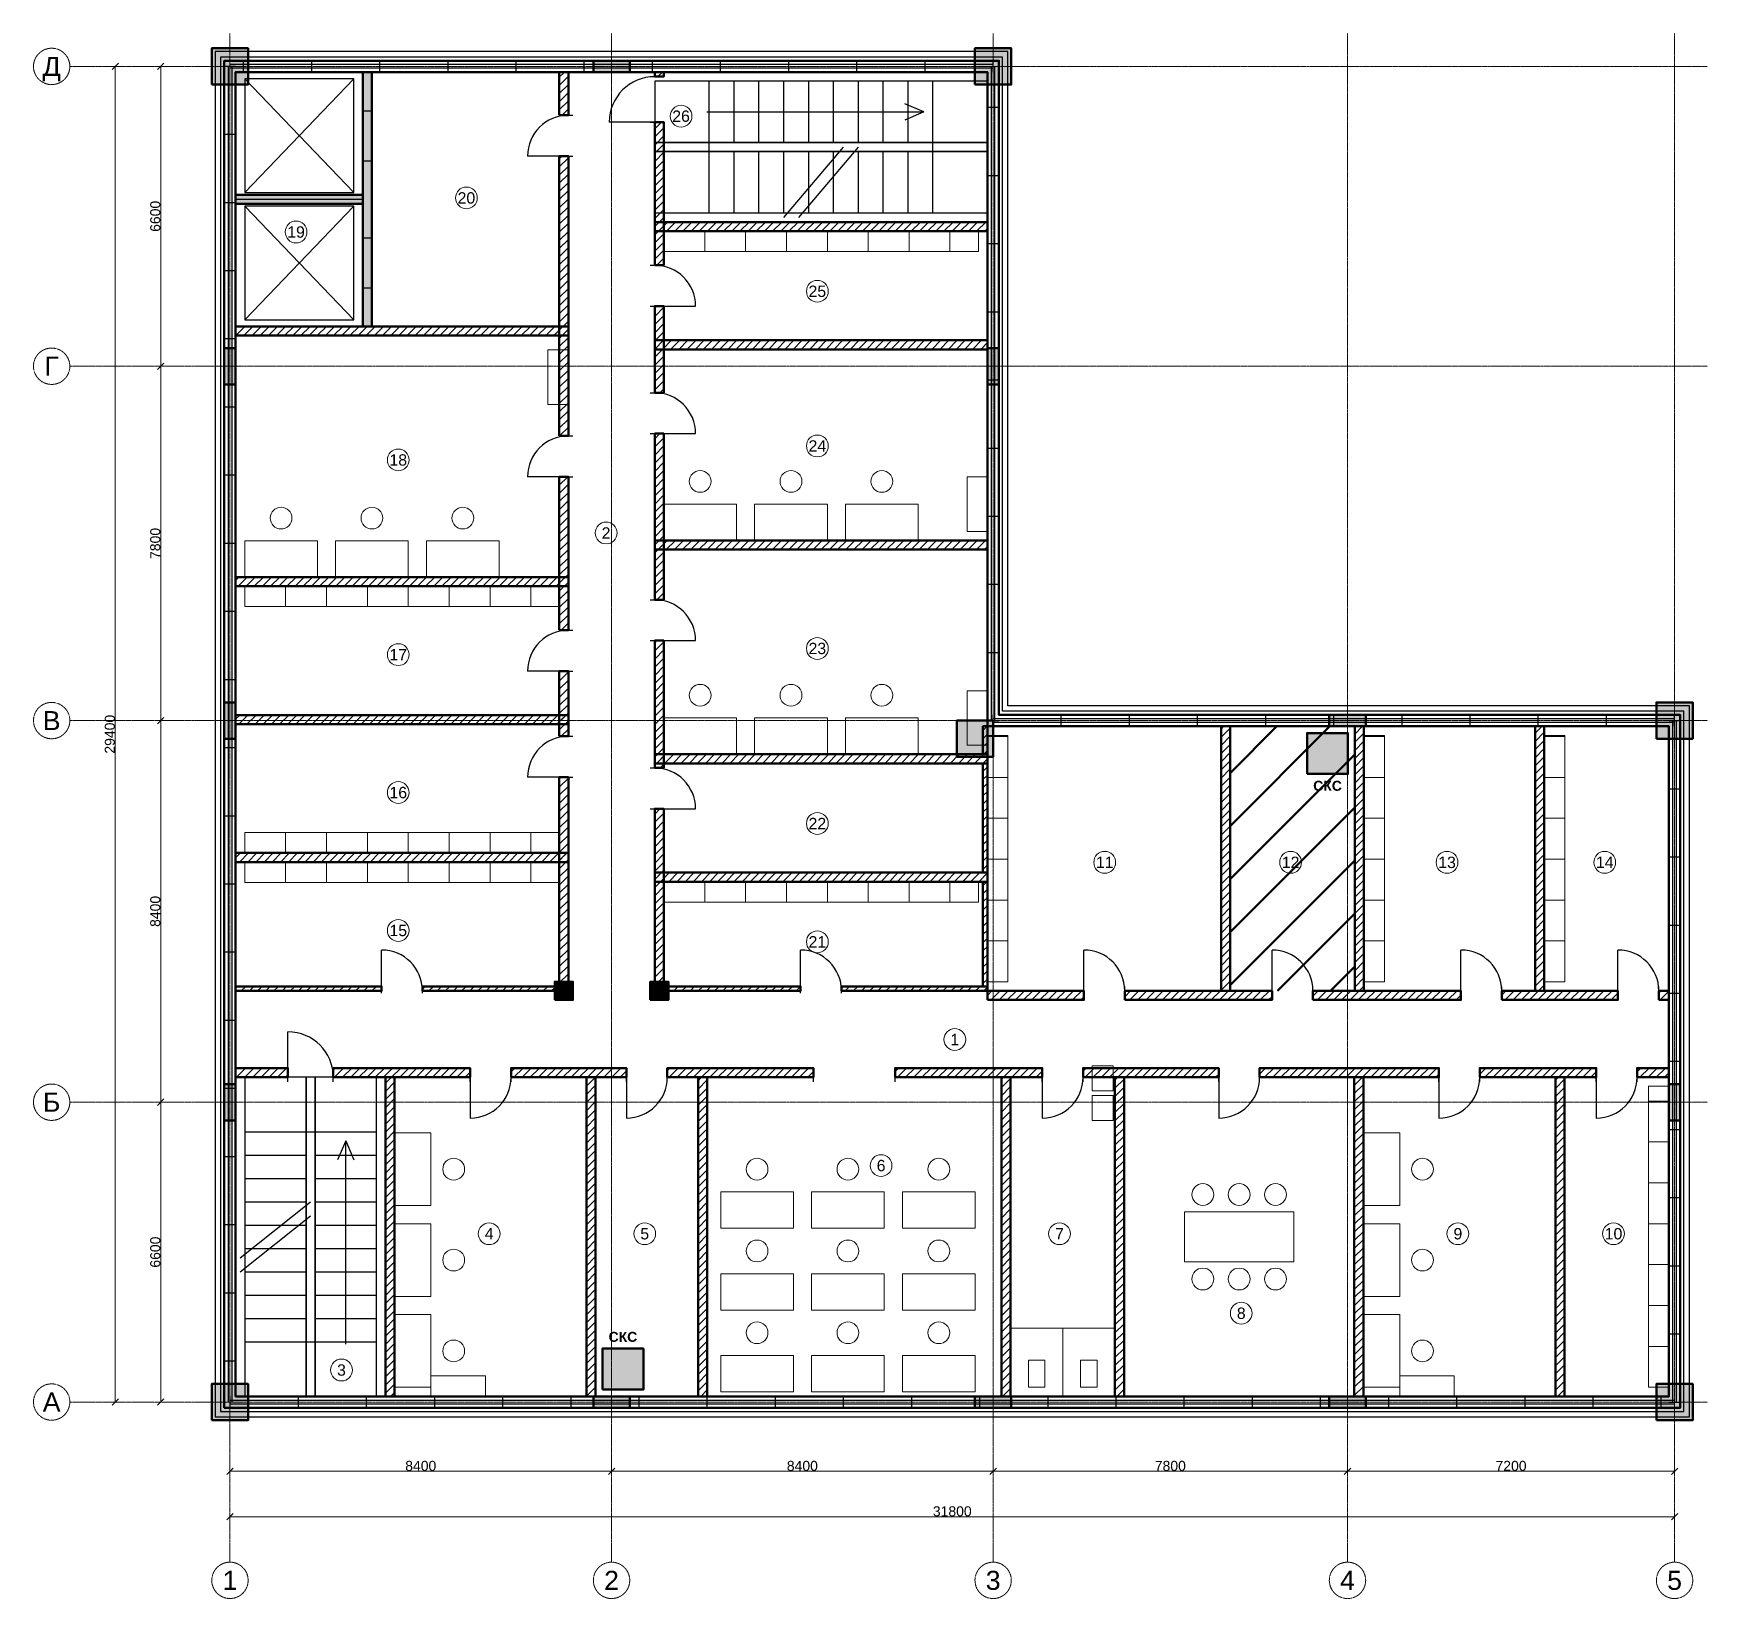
# Model space of a CAD drawing. Header units: millimetres. Extents: x -4325 to 32525, y -4325 to 30125.
import ezdxf
from ezdxf.enums import TextEntityAlignment as Align

# ---------------------------------------------------------------- set-up
doc = ezdxf.new("R2010")
doc.units = ezdxf.units.MM
doc.linetypes.add('CENTER2', pattern=[2.541, 1.587, -0.318, 0.318, -0.318])
for name, color, linetype, lineweight in [('A-ANNO-ROOM', 7, 'CONTINUOUS', 18), ('A-DIMS', 8, 'CONTINUOUS', 13), ('A-DOOR', 3, 'CONTINUOUS', 25), ('A-ELEV', 7, 'CONTINUOUS', 25), ('A-FACADE-PANEL', 8, 'CONTINUOUS', 25), ('A-FURN', 8, 'CONTINUOUS', 18), ('A-GLAZ-RIBBON', 5, 'CONTINUOUS', 25), ('A-GRID', 8, 'CENTER2', 13), ('A-HATCH', 9, 'CONTINUOUS', 9), ('A-OUTLINE', 7, 'CONTINUOUS', 50), ('A-SANI', 8, 'CONTINUOUS', 18), ('A-STAIR', 7, 'CONTINUOUS', 25), ('A-WALL-BLOCK', 9, 'CONTINUOUS', 50), ('A-WALL-RC', 7, 'CONTINUOUS', 50), ('E-SCS-RISER', 1, 'CONTINUOUS', 50), ('E-SERVER-ROOM', 1, 'CONTINUOUS', 50)]:
    doc.layers.add(name, color=color, linetype=linetype, lineweight=lineweight)
doc.styles.add('Arial-Bold', font='arialbd.ttf')
doc.styles.get("Standard").update_dxf_attribs({"font": 'arial.ttf'})

msp = doc.modelspace()

# ---------------------------------------------------------------- hatches: boundary and pattern name
at = {"layer": 'A-HATCH'}
h = msp.add_hatch(dxfattribs=at)
h.set_pattern_fill('ANSI31', scale=40)
h.paths.add_polyline_path([(7250, 28325), (7450, 28325), (7450, 29275), (7450, 29275), (7250, 29275), (7250, 29275)])
h = msp.add_hatch(dxfattribs=at)
h.set_pattern_fill('ANSI31', scale=40)
h.paths.add_polyline_path([(9350, 29175), (9550, 29175), (9550, 29275), (9550, 29275), (9350, 29275), (9350, 29275)])
h = msp.add_hatch(dxfattribs=at)
h.set_pattern_fill('ANSI31', scale=40)
h.paths.add_polyline_path([(9350, 25023), (9550, 25023), (9550, 28175), (9350, 28175)])
h = msp.add_hatch(dxfattribs=at)
h.set_pattern_fill('ANSI31', scale=40)
h.paths.add_polyline_path([(7250, 21266.5), (7450, 21266.5), (7450, 27425), (7250, 27425)])
h = msp.add_hatch(dxfattribs=at)
h.set_pattern_fill('ANSI31', scale=40)
h.paths.add_polyline_path([(9350, 25775), (16675, 25775), (16675, 25775), (16675, 25975), (16675, 25975), (9350, 25975)])
h = msp.add_hatch(dxfattribs=at)
h.set_pattern_fill('ANSI31', scale=40)
h.paths.add_polyline_path([(9350, 22218), (9550, 22218), (9550, 24123), (9350, 24123)])
h = msp.add_hatch(dxfattribs=at)
h.set_pattern_fill('ANSI31', scale=40)
h.paths.add_polyline_path([(125, 23475), (125, 23475), (7450, 23475), (7450, 23675), (125, 23675), (125, 23675)])
h = msp.add_hatch(dxfattribs=at)
h.set_pattern_fill('ANSI31', scale=40)
h.paths.add_polyline_path([(9350, 23171), (16675, 23171), (16675, 23171), (16675, 23371), (16675, 23371), (9350, 23371)])
h = msp.add_hatch(dxfattribs=at)
h.set_pattern_fill('ANSI31', scale=40)
h.paths.add_polyline_path([(9350, 17661.5), (9550, 17661.5), (9550, 21318), (9350, 21318)])
h = msp.add_hatch(dxfattribs=at)
h.set_pattern_fill('ANSI31', scale=40)
h.paths.add_polyline_path([(7250, 16990), (7450, 16990), (7450, 20366.5), (7250, 20366.5)])
h = msp.add_hatch(dxfattribs=at)
h.set_pattern_fill('ANSI31', scale=40)
h.paths.add_polyline_path([(9350, 18765), (16675, 18765), (16675, 18765), (16675, 18965), (16675, 18965), (9350, 18965)])
h = msp.add_hatch(dxfattribs=at)
h.set_pattern_fill('ANSI31', scale=40)
h.paths.add_polyline_path([(125, 17958), (125, 17958), (7450, 17958), (7450, 18158), (125, 18158), (125, 18158)])
h = msp.add_hatch(dxfattribs=at)
h.set_pattern_fill('ANSI31', scale=40)
h.paths.add_polyline_path([(9350, 13958), (9550, 13958), (9550, 16761.5), (9350, 16761.5)])
h = msp.add_hatch(dxfattribs=at)
h.set_pattern_fill('ANSI31', scale=40)
h.paths.add_polyline_path([(7250, 14654), (7450, 14654), (7450, 16090), (7250, 16090)])
h = msp.add_hatch(dxfattribs=at)
h.set_pattern_fill('ANSI31', scale=40)
h.paths.add_polyline_path([(125, 14922), (125, 14922), (7450, 14922), (7450, 15122), (125, 15122), (125, 15122)])
h = msp.add_hatch(dxfattribs=at)
h.set_pattern_fill('ANSI31', scale=40)
h.paths.add_polyline_path([(16575, 14258), (16675, 14258), (16675, 14875), (16675, 14875), (16575, 14875), (16575, 14875)])
h = msp.add_hatch(dxfattribs=at)
h.set_pattern_fill('ANSI31', scale=40)
h.paths.add_polyline_path([(21818, 9050), (22018, 9050), (22018, 14875), (22018, 14875), (21818, 14875), (21818, 14875)])
h = msp.add_hatch(dxfattribs=at)
h.set_pattern_fill('ANSI31', scale=40)
h.paths.add_polyline_path([(24761, 9050), (24961, 9050), (24961, 14875), (24961, 14875), (24761, 14875), (24761, 14875)])
h = msp.add_hatch(dxfattribs=at)
h.set_pattern_fill('ANSI31', scale=40)
h.paths.add_polyline_path([(28732, 9050), (28932, 9050), (28932, 14875), (28932, 14875), (28732, 14875), (28732, 14875)])
h = msp.add_hatch(dxfattribs=at)
h.set_pattern_fill('ANSI31', scale=40)
h.paths.add_polyline_path([(9350, 14058), (16675, 14058), (16675, 14258), (9350, 14258)])
h = msp.add_hatch(dxfattribs=at)
h.set_pattern_fill('ANSI31', scale=40)
h.paths.add_polyline_path([(16575, 11654), (16675, 11654), (16675, 14058), (16575, 14058)])
h = msp.add_hatch(dxfattribs=at)
h.set_pattern_fill('ANSI31', scale=40)
h.paths.add_polyline_path([(7250, 9050), (7450, 9050), (7450, 13754), (7250, 13754)])
h = msp.add_hatch(dxfattribs=at)
h.set_pattern_fill('ANSI31', scale=40)
h.paths.add_polyline_path([(9350, 9050), (9550, 9050), (9550, 13058), (9350, 13058)])
h = msp.add_hatch(dxfattribs=at)
h.set_pattern_fill('ANSI31', scale=40)
h.paths.add_polyline_path([(125, 11886), (125, 11886), (7450, 11886), (7450, 12086), (125, 12086), (125, 12086)])
h = msp.add_hatch(dxfattribs=at)
h.set_pattern_fill('ANSI31', scale=40)
h.paths.add_polyline_path([(9350, 11454), (16675, 11454), (16675, 11654), (9350, 11654)])
h = msp.add_hatch(dxfattribs=at)
h.set_pattern_fill('ANSI31', scale=40)
h.paths.add_polyline_path([(16575, 9150), (16675, 9150), (16675, 11454), (16575, 11454)])
h = msp.add_hatch(dxfattribs=at)
h.set_pattern_fill('ANSI31', scale=40)
h.paths.add_polyline_path([(125, 9050), (125, 9050), (3337.5, 9050), (3337.5, 9150), (125, 9150), (125, 9150)])
h = msp.add_hatch(dxfattribs=at)
h.set_pattern_fill('ANSI31', scale=40)
h.paths.add_polyline_path([(4237.5, 9050), (7250, 9050), (7250, 9150), (4237.5, 9150)])
h = msp.add_hatch(dxfattribs=at)
h.set_pattern_fill('ANSI31', scale=40)
h.paths.add_polyline_path([(9550, 9050), (12562.5, 9050), (12562.5, 9150), (9550, 9150)])
h = msp.add_hatch(dxfattribs=at)
h.set_pattern_fill('ANSI31', scale=40)
h.paths.add_polyline_path([(13462.5, 9050), (16675, 9050), (16675, 9150), (13462.5, 9150)])
h = msp.add_hatch(dxfattribs=at)
h.set_pattern_fill('ANSI31', scale=40)
h.paths.add_polyline_path([(16675, 8850), (18796.5, 8850), (18796.5, 9050), (16675, 9050)])
h = msp.add_hatch(dxfattribs=at)
h.set_pattern_fill('ANSI31', scale=40)
h.paths.add_polyline_path([(19696.5, 8850), (22939.5, 8850), (22939.5, 9050), (19696.5, 9050)])
h = msp.add_hatch(dxfattribs=at)
h.set_pattern_fill('ANSI31', scale=40)
h.paths.add_polyline_path([(23839.5, 8850), (27096.5, 8850), (27096.5, 9050), (23839.5, 9050)])
h = msp.add_hatch(dxfattribs=at)
h.set_pattern_fill('ANSI31', scale=40)
h.paths.add_polyline_path([(27996.5, 8850), (30553.5, 8850), (30553.5, 9050), (27996.5, 9050)])
h = msp.add_hatch(dxfattribs=at)
h.set_pattern_fill('ANSI31', scale=40)
h.paths.add_polyline_path([(31453.5, 8850), (31675, 8850), (31675, 8850), (31675, 9050), (31675, 9050), (31453.5, 9050)])
h = msp.add_hatch(dxfattribs=at)
h.set_pattern_fill('ANSI31', scale=40)
h.paths.add_polyline_path([(125, 7150), (125, 7150), (1275, 7150), (1275, 7350), (125, 7350), (125, 7350)])
h = msp.add_hatch(dxfattribs=at)
h.set_pattern_fill('ANSI31', scale=40)
h.paths.add_polyline_path([(2275, 7150), (5287.5, 7150), (5287.5, 7350), (2275, 7350)])
h = msp.add_hatch(dxfattribs=at)
h.set_pattern_fill('ANSI31', scale=40)
h.paths.add_polyline_path([(3425, 125), (3625, 125), (3625, 125), (3625, 7150), (3425, 7150), (3425, 125)])
h = msp.add_hatch(dxfattribs=at)
h.set_pattern_fill('ANSI31', scale=40)
h.paths.add_polyline_path([(6187.5, 7150), (8726.5, 7150), (8726.5, 7350), (6187.5, 7350)])
h = msp.add_hatch(dxfattribs=at)
h.set_pattern_fill('ANSI31', scale=40)
h.paths.add_polyline_path([(7850, 125), (8050, 125), (8050, 125), (8050, 7150), (7850, 7150), (7850, 125)])
h = msp.add_hatch(dxfattribs=at)
h.set_pattern_fill('ANSI31', scale=40)
h.paths.add_polyline_path([(9626.5, 7150), (12842, 7150), (12842, 7350), (9626.5, 7350)])
h = msp.add_hatch(dxfattribs=at)
h.set_pattern_fill('ANSI31', scale=40)
h.paths.add_polyline_path([(10303, 125), (10503, 125), (10503, 125), (10503, 7150), (10303, 7150), (10303, 125)])
h = msp.add_hatch(dxfattribs=at)
h.set_pattern_fill('ANSI31', scale=40)
h.paths.add_polyline_path([(14642, 7150), (17881, 7150), (17881, 7350), (14642, 7350)])
h = msp.add_hatch(dxfattribs=at)
h.set_pattern_fill('ANSI31', scale=40)
h.paths.add_polyline_path([(16981, 125), (17181, 125), (17181, 125), (17181, 7150), (16981, 7150), (16981, 125)])
h = msp.add_hatch(dxfattribs=at)
h.set_pattern_fill('ANSI31', scale=40)
h.paths.add_polyline_path([(18781, 7150), (21765.5, 7150), (21765.5, 7350), (18781, 7350)])
h = msp.add_hatch(dxfattribs=at)
h.set_pattern_fill('ANSI31', scale=40)
h.paths.add_polyline_path([(19481, 125), (19681, 125), (19681, 125), (19681, 7150), (19481, 7150), (19481, 125)])
h = msp.add_hatch(dxfattribs=at)
h.set_pattern_fill('ANSI31', scale=40)
h.paths.add_polyline_path([(22665.5, 7150), (26612.5, 7150), (26612.5, 7350), (22665.5, 7350)])
h = msp.add_hatch(dxfattribs=at)
h.set_pattern_fill('ANSI31', scale=40)
h.paths.add_polyline_path([(24750, 125), (24950, 125), (24950, 125), (24950, 7150), (24750, 7150), (24750, 125)])
h = msp.add_hatch(dxfattribs=at)
h.set_pattern_fill('ANSI31', scale=40)
h.paths.add_polyline_path([(27512.5, 7150), (30075, 7150), (30075, 7350), (27512.5, 7350)])
h = msp.add_hatch(dxfattribs=at)
h.set_pattern_fill('ANSI31', scale=40)
h.paths.add_polyline_path([(29175, 125), (29375, 125), (29375, 125), (29375, 7150), (29175, 7150), (29175, 125)])
h = msp.add_hatch(dxfattribs=at)
h.set_pattern_fill('ANSI31', scale=40)
h.paths.add_polyline_path([(30975, 7150), (31675, 7150), (31675, 7150), (31675, 7350), (31675, 7350), (30975, 7350)])
at = {"layer": 'A-WALL-RC'}
h = msp.add_hatch(color=7, dxfattribs=at)
h.dxf.hatch_style = 1
h.paths.add_polyline_path([(-400, 29000), (400, 29000), (400, 29800), (-400, 29800)])
h = msp.add_hatch(color=7, dxfattribs=at)
h.dxf.hatch_style = 1
h.paths.add_polyline_path([(8000, 29275), (8800, 29275), (8800, 29525), (8000, 29525)])
h = msp.add_hatch(color=7, dxfattribs=at)
h.dxf.hatch_style = 1
h.paths.add_polyline_path([(16400, 29000), (17200, 29000), (17200, 29800), (16400, 29800)])
h = msp.add_hatch(color=7, dxfattribs=at)
h.dxf.hatch_style = 1
h.paths.add_polyline_path([(2925, 23675), (3125, 23675), (3125, 29275), (3125, 29275), (2925, 29275), (2925, 29275)])
h = msp.add_hatch(color=7, dxfattribs=at)
h.dxf.hatch_style = 1
h.paths.add_polyline_path([(125, 26375), (125, 26375), (2925, 26375), (2925, 26575), (125, 26575), (125, 26575)])
h = msp.add_hatch(color=7, dxfattribs=at)
h.dxf.hatch_style = 1
h.paths.add_polyline_path([(-125, 22400), (125, 22400), (125, 23200), (-125, 23200)])
h = msp.add_hatch(color=7, dxfattribs=at)
h.dxf.hatch_style = 1
h.paths.add_polyline_path([(16675, 22400), (16925, 22400), (16925, 23200), (16675, 23200)])
h = msp.add_hatch(color=7, dxfattribs=at)
h.dxf.hatch_style = 1
h.paths.add_polyline_path([(-125, 14600), (125, 14600), (125, 15400), (-125, 15400)])
h = msp.add_hatch(color=7, dxfattribs=at)
h.dxf.hatch_style = 1
h.paths.add_polyline_path([(24200, 14875), (25000, 14875), (25000, 15125), (24200, 15125)])
h = msp.add_hatch(color=7, dxfattribs=at)
h.dxf.hatch_style = 1
h.paths.add_polyline_path([(31400, 14600), (32200, 14600), (32200, 15400), (31400, 15400)])
h = msp.add_hatch(color=7, dxfattribs=at)
h.dxf.hatch_style = 1
h.paths.add_polyline_path([(16000, 14200), (16800, 14200), (16800, 15000), (16000, 15000)])
h = msp.add_hatch(color=7, dxfattribs=at)
h.dxf.hatch_style = 1
h.paths.add_polyline_path([(7150, 8850), (7550, 8850), (7550, 9250), (7150, 9250)])
h = msp.add_hatch(color=7, dxfattribs=at)
h.dxf.hatch_style = 1
h.paths.add_polyline_path([(9250, 8850), (9650, 8850), (9650, 9250), (9250, 9250)])
h = msp.add_hatch(color=7, dxfattribs=at)
h.dxf.hatch_style = 1
h.paths.add_polyline_path([(-125, 6200), (125, 6200), (125, 7000), (-125, 7000)])
h = msp.add_hatch(color=7, dxfattribs=at)
h.dxf.hatch_style = 1
h.paths.add_polyline_path([(31675, 6200), (31925, 6200), (31925, 7000), (31675, 7000)])
h = msp.add_hatch(color=7, dxfattribs=at)
h.dxf.hatch_style = 1
h.paths.add_polyline_path([(-400, -400), (400, -400), (400, 400), (-400, 400)])
h = msp.add_hatch(color=7, dxfattribs=at)
h.dxf.hatch_style = 1
h.paths.add_polyline_path([(31400, -400), (32200, -400), (32200, 400), (31400, 400)])
h = msp.add_hatch(color=7, dxfattribs=at)
h.dxf.hatch_style = 1
h.paths.add_polyline_path([(8000, -125), (8800, -125), (8800, 125), (8000, 125)])
h = msp.add_hatch(color=7, dxfattribs=at)
h.dxf.hatch_style = 1
h.paths.add_polyline_path([(16400, -125), (17200, -125), (17200, 125), (16400, 125)])
h = msp.add_hatch(color=7, dxfattribs=at)
h.dxf.hatch_style = 1
h.paths.add_polyline_path([(24200, -125), (25000, -125), (25000, 125), (24200, 125)])
at = {"layer": 'E-SCS-RISER'}
h = msp.add_hatch(color=7, dxfattribs=at)
h.dxf.hatch_style = 1
h.paths.add_polyline_path([(23711, 13825), (24611, 13825), (24611, 14725), (23711, 14725)])
h = msp.add_hatch(color=7, dxfattribs=at)
h.dxf.hatch_style = 1
h.paths.add_polyline_path([(8200, 275), (9100, 275), (9100, 1175), (8200, 1175)])
at = {"layer": 'E-SERVER-ROOM'}
h = msp.add_hatch(dxfattribs=at)
h.set_pattern_fill('ANSI31', scale=260)
h.paths.add_polyline_path([(22018, 9050), (24761, 9050), (24761, 14875), (22018, 14875)])

# ---------------------------------------------------------------- linework, layer by layer
at = {"layer": 'A-ANNO-ROOM'}
for centre in [(9930, 28305), (5205, 26505), (1455, 25755), (12930, 24451), (12930, 21045), (3705, 20738), (8280, 19130), (3705, 16452), (12930, 16588), (3705, 13416), (12930, 12734), (19255, 11880), (23348, 11880), (26791, 11880), (30262, 11880), (3705, 10380), (12930, 10130), (15955, 7980), (14333, 5205), (5705, 3705), (9130, 3705), (18261, 3705), (27030, 3705), (30455, 3705), (22261, 1955), (2455, 705)]:
    msp.add_circle(centre, 240, dxfattribs=at)
at = {"layer": 'A-DIMS'}
for p, q in [((-2595.71, 29329.29), (-2454.29, 29470.71)), ((-2525, 0), (-2525, 29400)), ((-1595.71, 29329.29), (-1454.29, 29470.71)), ((-1525, 22800), (-1525, 29400)), ((-1595.71, 22729.29), (-1454.29, 22870.71)), ((-1595.71, 22729.29), (-1454.29, 22870.71)), ((-1525, 15000), (-1525, 22800)), ((-1595.71, 14929.29), (-1454.29, 15070.71)), ((-1595.71, 14929.29), (-1454.29, 15070.71)), ((-1525, 6600), (-1525, 15000)), ((-1595.71, 6529.29), (-1454.29, 6670.71)), ((-1595.71, 6529.29), (-1454.29, 6670.71)), ((-1525, 0), (-1525, 6600)), ((-2595.71, -70.71), (-2454.29, 70.71)), ((-1595.71, -70.71), (-1454.29, 70.71)), ((-70.71, -1595.71), (70.71, -1454.29)), ((8329.29, -1595.71), (8470.71, -1454.29)), ((8329.29, -1595.71), (8470.71, -1454.29)), ((16729.29, -1595.71), (16870.71, -1454.29)), ((16729.29, -1595.71), (16870.71, -1454.29)), ((24529.29, -1595.71), (24670.71, -1454.29)), ((24529.29, -1595.71), (24670.71, -1454.29)), ((31729.29, -1595.71), (31870.71, -1454.29)), ((0, -1525), (8400, -1525)), ((8400, -1525), (16800, -1525)), ((16800, -1525), (24600, -1525)), ((24600, -1525), (31800, -1525)), ((-70.71, -2595.71), (70.71, -2454.29)), ((0, -2525), (31800, -2525)), ((31729.29, -2595.71), (31870.71, -2454.29))]:
    msp.add_line(p, q, dxfattribs=at)
at = {"layer": 'A-DOOR'}
for p, q in [((9250, 29175), (9450, 29175)), ((2925, 28425), (3125, 28425)), ((7350, 28325), (7550, 28325)), ((9350, 28175), (8350, 28175)), ((9250, 28175), (9450, 28175)), ((2925, 27325), (3125, 27325)), ((7450, 27425), (6550, 27425)), ((7350, 27425), (7550, 27425)), ((2925, 25625), (3125, 25625)), ((9250, 25023), (9450, 25023)), ((2925, 24525), (3125, 24525)), ((9250, 24123), (9450, 24123)), ((9350, 24123), (10250, 24123)), ((9250, 22218), (9450, 22218)), ((7350, 21266.5), (7550, 21266.5)), ((9250, 21318), (9450, 21318)), ((9350, 21318), (10250, 21318)), ((7450, 20366.5), (6550, 20366.5)), ((7350, 20366.5), (7550, 20366.5)), ((9250, 17661.5), (9450, 17661.5)), ((7350, 16990), (7550, 16990)), ((9250, 16761.5), (9450, 16761.5)), ((9350, 16761.5), (10250, 16761.5)), ((7450, 16090), (6550, 16090)), ((7350, 16090), (7550, 16090)), ((7350, 14654), (7550, 14654)), ((7450, 13754), (6550, 13754)), ((7350, 13754), (7550, 13754)), ((9250, 13958), (9450, 13958)), ((9250, 13058), (9450, 13058)), ((9350, 13058), (10250, 13058)), ((3337.5, 9050), (3337.5, 9950)), ((12562.5, 9050), (12562.5, 9950)), ((18796.5, 9050), (18796.5, 9950)), ((22939.5, 9050), (22939.5, 9950)), ((27096.5, 9050), (27096.5, 9950)), ((30553.5, 9050), (30553.5, 9950)), ((3337.5, 9000), (3337.5, 9100)), ((4237.5, 9000), (4237.5, 9100)), ((12562.5, 9000), (12562.5, 9100)), ((13462.5, 9000), (13462.5, 9100)), ((18796.5, 8950), (18796.5, 9150)), ((19696.5, 8950), (19696.5, 9150)), ((22939.5, 8950), (22939.5, 9150)), ((23839.5, 8950), (23839.5, 9150)), ((27096.5, 8950), (27096.5, 9150)), ((27996.5, 8950), (27996.5, 9150)), ((30553.5, 8950), (30553.5, 9150)), ((31453.5, 8950), (31453.5, 9150)), ((1275, 7150), (1275, 8150)), ((1275, 7050), (1275, 7250)), ((2275, 7050), (2275, 7250)), ((5287.5, 7050), (5287.5, 7250)), ((5287.5, 7150), (5287.5, 6250)), ((6187.5, 7050), (6187.5, 7250)), ((8726.5, 7050), (8726.5, 7250)), ((8726.5, 7150), (8726.5, 6250)), ((9626.5, 7050), (9626.5, 7250)), ((12842, 7050), (12842, 7250)), ((14642, 7050), (14642, 7250)), ((17881, 7050), (17881, 7250)), ((17881, 7150), (17881, 6250)), ((18781, 7050), (18781, 7250)), ((21765.5, 7050), (21765.5, 7250)), ((21765.5, 7150), (21765.5, 6250)), ((22665.5, 7050), (22665.5, 7250)), ((26612.5, 7050), (26612.5, 7250)), ((26612.5, 7150), (26612.5, 6250)), ((27512.5, 7050), (27512.5, 7250)), ((30075, 7050), (30075, 7250)), ((30075, 7150), (30075, 6250)), ((30975, 7050), (30975, 7250))]:
    msp.add_line(p, q, dxfattribs=at)
for centre, radius, start, end in [((9350, 28175), 1000, 90, 180), ((7450, 27425), 900, 90, 180), ((9350, 24123), 900, 0, 90), ((9350, 21318), 900, 0, 90), ((7450, 20366.5), 900, 90, 180), ((9350, 16761.5), 900, 0, 90), ((7450, 16090), 900, 90, 180), ((7450, 13754), 900, 90, 180), ((9350, 13058), 900, 0, 90), ((3337.5, 9050), 900, 0, 90), ((12562.5, 9050), 900, 0, 90), ((18796.5, 9050), 900, 0, 90), ((22939.5, 9050), 900, 0, 90), ((27096.5, 9050), 900, 0, 90), ((30553.5, 9050), 900, 0, 90), ((1275, 7150), 1000, 0, 90), ((5287.5, 7150), 900, -90, 0), ((8726.5, 7150), 900, -90, 0), ((17881, 7150), 900, -90, 0), ((21765.5, 7150), 900, -90, 0), ((26612.5, 7150), 900, -90, 0), ((30075, 7150), 900, -90, 0)]:
    msp.add_arc(centre, radius, start, end, dxfattribs=at)
at = {"layer": 'A-ELEV'}
for p, q in [((325, 26625), (2725, 29125)), ((325, 29125), (2725, 26625)), ((125, 26475), (2925, 26475)), ((325, 23825), (2725, 26325)), ((325, 26325), (2725, 23825))]:
    msp.add_line(p, q, dxfattribs=at)
for points in [[(325, 26625), (2725, 26625), (2725, 29125), (325, 29125)], [(325, 23825), (2725, 23825), (2725, 26325), (325, 26325)]]:
    msp.add_lwpolyline(points, close=True, dxfattribs=at)
at = {"layer": 'A-FACADE-PANEL'}
for points in [[(-325, -325), (32125, -325), (32125, 15325), (17125, 15325), (17125, 29725), (-325, 29725)], [(-205, -205), (32005, -205), (32005, 15205), (17005, 15205), (17005, 29605), (-205, 29605)]]:
    msp.add_lwpolyline(points, close=True, dxfattribs=at)
at = {"layer": 'A-FURN'}
for p, q in [((10450, 25325), (10450, 25775)), ((11350, 25325), (11350, 25775)), ((12250, 25325), (12250, 25775)), ((13150, 25325), (13150, 25775)), ((14050, 25325), (14050, 25775)), ((14950, 25325), (14950, 25775)), ((15850, 25325), (15850, 25775)), ((1225, 17508), (1225, 17958)), ((2125, 17508), (2125, 17958)), ((3025, 17508), (3025, 17958)), ((3925, 17508), (3925, 17958)), ((4825, 17508), (4825, 17958)), ((5725, 17508), (5725, 17958)), ((6625, 17508), (6625, 17958)), ((16675, 14650), (17125, 14650)), ((24961, 14650), (25411, 14650)), ((28932, 14650), (29382, 14650)), ((16675, 13750), (17125, 13750)), ((24961, 13750), (25411, 13750)), ((28932, 13750), (29382, 13750)), ((1225, 12086), (1225, 12536)), ((2125, 12086), (2125, 12536)), ((3025, 12086), (3025, 12536)), ((3925, 12086), (3925, 12536)), ((4825, 12086), (4825, 12536)), ((5725, 12086), (5725, 12536)), ((6625, 12086), (6625, 12536)), ((16675, 12850), (17125, 12850)), ((24961, 12850), (25411, 12850)), ((28932, 12850), (29382, 12850)), ((1225, 11436), (1225, 11886)), ((2125, 11436), (2125, 11886)), ((3025, 11436), (3025, 11886)), ((3925, 11436), (3925, 11886)), ((4825, 11436), (4825, 11886)), ((5725, 11436), (5725, 11886)), ((6625, 11436), (6625, 11886)), ((16675, 11950), (17125, 11950)), ((24961, 11950), (25411, 11950)), ((28932, 11950), (29382, 11950)), ((10450, 11004), (10450, 11454)), ((11350, 11004), (11350, 11454)), ((12250, 11004), (12250, 11454)), ((13150, 11004), (13150, 11454)), ((14050, 11004), (14050, 11454)), ((14950, 11004), (14950, 11454)), ((15850, 11004), (15850, 11454)), ((16675, 11050), (17125, 11050)), ((24961, 11050), (25411, 11050)), ((28932, 11050), (29382, 11050)), ((16675, 10150), (17125, 10150)), ((24961, 10150), (25411, 10150)), ((28932, 10150), (29382, 10150)), ((31225, 6625), (31675, 6625)), ((31225, 5725), (31675, 5725)), ((31225, 4825), (31675, 4825)), ((31225, 3925), (31675, 3925)), ((31225, 3025), (31675, 3025)), ((31225, 2125), (31675, 2125)), ((31225, 1225), (31675, 1225))]:
    msp.add_line(p, q, dxfattribs=at)
for points in [[(9550, 25325), (16475, 25325), (16475, 25775), (9550, 25775)], [(7000, 21958), (7450, 21958), (7450, 23158), (7000, 23158)], [(16225, 19165), (16675, 19165), (16675, 20365), (16225, 20365)], [(9550, 18965), (11150, 18965), (11150, 19765), (9550, 19765)], [(11550, 18965), (13150, 18965), (13150, 19765), (11550, 19765)], [(13550, 18965), (15150, 18965), (15150, 19765), (13550, 19765)], [(325, 18158), (1925, 18158), (1925, 18958), (325, 18958)], [(2325, 18158), (3925, 18158), (3925, 18958), (2325, 18958)], [(4325, 18158), (5925, 18158), (5925, 18958), (4325, 18958)], [(325, 17508), (7250, 17508), (7250, 17958), (325, 17958)], [(16225, 14458), (16675, 14458), (16675, 15658), (16225, 15658)], [(9550, 14258), (11150, 14258), (11150, 15058), (9550, 15058)], [(11550, 14258), (13150, 14258), (13150, 15058), (11550, 15058)], [(13550, 14258), (15150, 14258), (15150, 15058), (13550, 15058)], [(16675, 9250), (17125, 9250), (17125, 14675), (16675, 14675)], [(24961, 9250), (25411, 9250), (25411, 14675), (24961, 14675)], [(28932, 9250), (29382, 9250), (29382, 14675), (28932, 14675)], [(325, 12086), (7250, 12086), (7250, 12536), (325, 12536)], [(325, 11436), (7250, 11436), (7250, 11886), (325, 11886)], [(9550, 11004), (16475, 11004), (16475, 11454), (9550, 11454)], [(31225, 325), (31675, 325), (31675, 6950), (31225, 6950)], [(3625, 4325), (4425, 4325), (4425, 5925), (3625, 5925)], [(24950, 4325), (25750, 4325), (25750, 5925), (24950, 5925)], [(10803, 3825), (12403, 3825), (12403, 4625), (10803, 4625)], [(12803, 3825), (14403, 3825), (14403, 4625), (12803, 4625)], [(14803, 3825), (16403, 3825), (16403, 4625), (14803, 4625)], [(21015.5, 3087.5), (23415.5, 3087.5), (23415.5, 4187.5), (21015.5, 4187.5)], [(3625, 2325), (4425, 2325), (4425, 3925), (3625, 3925)], [(24950, 2325), (25750, 2325), (25750, 3925), (24950, 3925)], [(10803, 2025), (12403, 2025), (12403, 2825), (10803, 2825)], [(12803, 2025), (14403, 2025), (14403, 2825), (12803, 2825)], [(14803, 2025), (16403, 2025), (16403, 2825), (14803, 2825)], [(3625, 325), (4425, 325), (4425, 1925), (3625, 1925)], [(24950, 325), (25750, 325), (25750, 1925), (24950, 1925)], [(10803, 225), (12403, 225), (12403, 1025), (10803, 1025)], [(12803, 225), (14403, 225), (14403, 1025), (12803, 1025)], [(14803, 225), (16403, 225), (16403, 1025), (14803, 1025)], [(4425, 125), (5625, 125), (5625, 575), (4425, 575)], [(25750, 125), (26950, 125), (26950, 575), (25750, 575)]]:
    msp.add_lwpolyline(points, close=True, dxfattribs=at)
for centre in [(10350, 20265), (12350, 20265), (14350, 20265), (1125, 19458), (3125, 19458), (5125, 19458), (10350, 15558), (12350, 15558), (14350, 15558), (4925, 5125), (11603, 5125), (13603, 5125), (15603, 5125), (26250, 5125), (21415.5, 4567.5), (22215.5, 4567.5), (23015.5, 4567.5), (4925, 3125), (11603, 3325), (13603, 3325), (15603, 3325), (26250, 3125), (21415.5, 2707.5), (22215.5, 2707.5), (23015.5, 2707.5), (11603, 1525), (13603, 1525), (15603, 1525), (4925, 1125), (26250, 1125)]:
    msp.add_circle(centre, 240, dxfattribs=at)
at = {"layer": 'A-GLAZ-RIBBON'}
for p, q in [((300, 29275), (300, 29525)), ((1800, 29275), (1800, 29525)), ((3300, 29275), (3300, 29525)), ((4800, 29275), (4800, 29525)), ((6300, 29275), (6300, 29525)), ((7800, 29275), (7800, 29525)), ((9300, 29275), (9300, 29525)), ((10800, 29275), (10800, 29525)), ((12300, 29275), (12300, 29525)), ((13800, 29275), (13800, 29525)), ((15300, 29275), (15300, 29525)), ((16800, 29275), (16800, 29525)), ((125, 29400), (-125, 29400)), ((-40, 29400), (-40, 0)), ((16800, 29440), (0, 29440)), ((16800, 29360), (0, 29360)), ((40, 29400), (40, 0)), ((16760, 15000), (16760, 29400)), ((16840, 15000), (16840, 29400)), ((16675, 28500), (16925, 28500)), ((125, 27900), (-125, 27900)), ((16675, 27000), (16925, 27000)), ((125, 26400), (-125, 26400)), ((16675, 25500), (16925, 25500)), ((125, 24900), (-125, 24900)), ((16675, 24000), (16925, 24000)), ((125, 23400), (-125, 23400)), ((16675, 22500), (16925, 22500)), ((125, 21900), (-125, 21900)), ((16675, 21000), (16925, 21000)), ((125, 20400), (-125, 20400)), ((16675, 19500), (16925, 19500)), ((125, 18900), (-125, 18900)), ((16675, 18000), (16925, 18000)), ((125, 17400), (-125, 17400)), ((16675, 16500), (16925, 16500)), ((125, 15900), (-125, 15900)), ((16800, 14875), (16800, 15125)), ((18300, 14875), (18300, 15125)), ((19800, 14875), (19800, 15125)), ((21300, 14875), (21300, 15125)), ((22800, 14875), (22800, 15125)), ((24300, 14875), (24300, 15125)), ((25800, 14875), (25800, 15125)), ((27300, 14875), (27300, 15125)), ((28800, 14875), (28800, 15125)), ((30300, 14875), (30300, 15125)), ((31800, 14875), (31800, 15125)), ((16675, 15000), (16925, 15000)), ((31800, 15040), (16800, 15040)), ((31800, 14960), (16800, 14960)), ((31675, 15000), (31925, 15000)), ((31760, 0), (31760, 15000)), ((31840, 0), (31840, 15000)), ((125, 14400), (-125, 14400)), ((31675, 13500), (31925, 13500)), ((125, 12900), (-125, 12900)), ((31675, 12000), (31925, 12000)), ((125, 11400), (-125, 11400)), ((31675, 10500), (31925, 10500)), ((125, 9900), (-125, 9900)), ((31675, 9000), (31925, 9000)), ((125, 8400), (-125, 8400)), ((31675, 7500), (31925, 7500)), ((125, 6900), (-125, 6900)), ((31675, 6000), (31925, 6000)), ((125, 5400), (-125, 5400)), ((31675, 4500), (31925, 4500)), ((125, 3900), (-125, 3900)), ((31675, 3000), (31925, 3000)), ((125, 2400), (-125, 2400)), ((31675, 1500), (31925, 1500)), ((125, 900), (-125, 900)), ((0, 125), (0, -125)), ((0, 40), (31800, 40)), ((1500, 125), (1500, -125)), ((3000, 125), (3000, -125)), ((4500, 125), (4500, -125)), ((6000, 125), (6000, -125)), ((7500, 125), (7500, -125)), ((9000, 125), (9000, -125)), ((10500, 125), (10500, -125)), ((12000, 125), (12000, -125)), ((13500, 125), (13500, -125)), ((15000, 125), (15000, -125)), ((16500, 125), (16500, -125)), ((18000, 125), (18000, -125)), ((19500, 125), (19500, -125)), ((21000, 125), (21000, -125)), ((22500, 125), (22500, -125)), ((24000, 125), (24000, -125)), ((25500, 125), (25500, -125)), ((27000, 125), (27000, -125)), ((28500, 125), (28500, -125)), ((30000, 125), (30000, -125)), ((31500, 125), (31500, -125)), ((31675, 0), (31925, 0)), ((0, -40), (31800, -40))]:
    msp.add_line(p, q, dxfattribs=at)
at = {"layer": 'A-GRID'}
for p, q in [((0, -3525), (0, 30125)), ((8400, -3525), (8400, 30125)), ((16800, -3525), (16800, 30125)), ((24600, -3525), (24600, 30125)), ((31800, -3525), (31800, 30125)), ((-3525, 29400), (32525, 29400)), ((-3525, 22800), (32525, 22800)), ((-3525, 15000), (32525, 15000)), ((-3525, 6600), (32525, 6600)), ((-3525, 0), (32525, 0))]:
    msp.add_line(p, q, dxfattribs=at)
for centre in [(-3925, 29400), (-3925, 22800), (-3925, 15000), (-3925, 6600), (-3925, 0), (0, -3925), (8400, -3925), (16800, -3925), (24600, -3925), (31800, -3925)]:
    msp.add_circle(centre, 400, dxfattribs=at)
at = {"layer": 'A-OUTLINE'}
for points in [[(-125, -125), (31925, -125), (31925, 15125), (16925, 15125), (16925, 29525), (-125, 29525)], [(125, 125), (31675, 125), (31675, 14875), (16675, 14875), (16675, 29275), (125, 29275)]]:
    msp.add_lwpolyline(points, close=True, dxfattribs=at)
at = {"layer": 'A-SANI'}
for points in [[(18981, 6850), (19441, 6850), (19441, 7400), (18981, 7400)], [(18981, 6200), (19441, 6200), (19441, 6750), (18981, 6750)], [(17181, 125), (18331, 125), (18331, 1625), (17181, 1625)], [(18331, 125), (19481, 125), (19481, 1625), (18331, 1625)], [(17576, 325), (17936, 325), (17936, 925), (17576, 925)], [(18726, 325), (19086, 325), (19086, 925), (18726, 925)]]:
    msp.add_lwpolyline(points, close=True, dxfattribs=at)
at = {"layer": 'A-STAIR'}
for p, q in [((10550, 26175), (10550, 29075)), ((11097.22, 27725), (11097.22, 29075)), ((11644.44, 27725), (11644.44, 29075)), ((12191.67, 27725), (12191.67, 29075)), ((12738.89, 27725), (12738.89, 29075)), ((13286.11, 27725), (13286.11, 29075)), ((13833.33, 27725), (13833.33, 29075)), ((14380.56, 27725), (14380.56, 29075)), ((14927.78, 27725), (14927.78, 29075)), ((15475, 27725), (15475, 29075)), ((15475, 26175), (15475, 29075)), ((10500, 28400), (15275, 28400)), ((15275, 28400), (14855, 28580)), ((15275, 28400), (14855, 28220)), ((11097.22, 26175), (11097.22, 27525)), ((11644.44, 26175), (11644.44, 27525)), ((12191.67, 26075), (13505, 27625)), ((12191.67, 26175), (12191.67, 27525)), ((12520, 26075), (13833.33, 27625)), ((12738.89, 26175), (12738.89, 27525)), ((13286.11, 26175), (13286.11, 27525)), ((13833.33, 26175), (13833.33, 27525)), ((14380.56, 26175), (14380.56, 27525)), ((14927.78, 26175), (14927.78, 27525)), ((15475, 26175), (15475, 27525)), ((325, 5950), (1675, 5950)), ((325, 5950), (3225, 5950)), ((1875, 5950), (3225, 5950)), ((2550, 5750), (2370, 5330)), ((2550, 1275), (2550, 5750)), ((2550, 5750), (2730, 5330)), ((325, 5436.11), (1675, 5436.11)), ((1875, 5436.11), (3225, 5436.11)), ((325, 4922.22), (1675, 4922.22)), ((1875, 4922.22), (3225, 4922.22)), ((225, 3175), (1775, 4408.33)), ((225, 2866.67), (1775, 4100)), ((325, 4408.33), (1675, 4408.33)), ((1875, 4408.33), (3225, 4408.33)), ((325, 3894.44), (1675, 3894.44)), ((1875, 3894.44), (3225, 3894.44)), ((325, 3380.56), (1675, 3380.56)), ((1875, 3380.56), (3225, 3380.56)), ((325, 2866.67), (1675, 2866.67)), ((1875, 2866.67), (3225, 2866.67)), ((325, 2352.78), (1675, 2352.78)), ((1875, 2352.78), (3225, 2352.78)), ((325, 1838.89), (1675, 1838.89)), ((1875, 1838.89), (3225, 1838.89)), ((325, 1325), (3225, 1325))]:
    msp.add_line(p, q, dxfattribs=at)
for points in [[(9350, 27725), (16675, 27725), (16675, 29075), (9350, 29075)], [(9350, 27525), (16675, 27525), (16675, 27725), (9350, 27725)], [(9350, 26175), (16675, 26175), (16675, 27525), (9350, 27525)], [(325, 125), (1675, 125), (1675, 7150), (325, 7150)], [(1675, 125), (1875, 125), (1875, 7150), (1675, 7150)], [(1875, 125), (3225, 125), (3225, 7150), (1875, 7150)]]:
    msp.add_lwpolyline(points, close=True, dxfattribs=at)
at = {"layer": 'A-WALL-BLOCK'}
for points in [[(7250, 28325), (7450, 28325), (7450, 29275), (7450, 29275), (7250, 29275), (7250, 29275)], [(9350, 29175), (9550, 29175), (9550, 29275), (9550, 29275), (9350, 29275), (9350, 29275)], [(9350, 25023), (9550, 25023), (9550, 28175), (9350, 28175)], [(7250, 21266.5), (7450, 21266.5), (7450, 27425), (7250, 27425)], [(9350, 25775), (16675, 25775), (16675, 25775), (16675, 25975), (16675, 25975), (9350, 25975)], [(9350, 22218), (9550, 22218), (9550, 24123), (9350, 24123)], [(125, 23475), (125, 23475), (7450, 23475), (7450, 23675), (125, 23675), (125, 23675)], [(9350, 23171), (16675, 23171), (16675, 23171), (16675, 23371), (16675, 23371), (9350, 23371)], [(9350, 17661.5), (9550, 17661.5), (9550, 21318), (9350, 21318)], [(7250, 16990), (7450, 16990), (7450, 20366.5), (7250, 20366.5)], [(9350, 18765), (16675, 18765), (16675, 18765), (16675, 18965), (16675, 18965), (9350, 18965)], [(125, 17958), (125, 17958), (7450, 17958), (7450, 18158), (125, 18158), (125, 18158)], [(9350, 13958), (9550, 13958), (9550, 16761.5), (9350, 16761.5)], [(7250, 14654), (7450, 14654), (7450, 16090), (7250, 16090)], [(125, 14922), (125, 14922), (7450, 14922), (7450, 15122), (125, 15122), (125, 15122)], [(16575, 14258), (16675, 14258), (16675, 14875), (16675, 14875), (16575, 14875), (16575, 14875)], [(21818, 9050), (22018, 9050), (22018, 14875), (22018, 14875), (21818, 14875), (21818, 14875)], [(24761, 9050), (24961, 9050), (24961, 14875), (24961, 14875), (24761, 14875), (24761, 14875)], [(28732, 9050), (28932, 9050), (28932, 14875), (28932, 14875), (28732, 14875), (28732, 14875)], [(9350, 14058), (16675, 14058), (16675, 14258), (9350, 14258)], [(16575, 11654), (16675, 11654), (16675, 14058), (16575, 14058)], [(7250, 9050), (7450, 9050), (7450, 13754), (7250, 13754)], [(9350, 9050), (9550, 9050), (9550, 13058), (9350, 13058)], [(125, 11886), (125, 11886), (7450, 11886), (7450, 12086), (125, 12086), (125, 12086)], [(9350, 11454), (16675, 11454), (16675, 11654), (9350, 11654)], [(16575, 9150), (16675, 9150), (16675, 11454), (16575, 11454)], [(125, 9050), (125, 9050), (3337.5, 9050), (3337.5, 9150), (125, 9150), (125, 9150)], [(4237.5, 9050), (7250, 9050), (7250, 9150), (4237.5, 9150)], [(9550, 9050), (12562.5, 9050), (12562.5, 9150), (9550, 9150)], [(13462.5, 9050), (16675, 9050), (16675, 9150), (13462.5, 9150)], [(16675, 8850), (18796.5, 8850), (18796.5, 9050), (16675, 9050)], [(19696.5, 8850), (22939.5, 8850), (22939.5, 9050), (19696.5, 9050)], [(23839.5, 8850), (27096.5, 8850), (27096.5, 9050), (23839.5, 9050)], [(27996.5, 8850), (30553.5, 8850), (30553.5, 9050), (27996.5, 9050)], [(31453.5, 8850), (31675, 8850), (31675, 8850), (31675, 9050), (31675, 9050), (31453.5, 9050)], [(125, 7150), (125, 7150), (1275, 7150), (1275, 7350), (125, 7350), (125, 7350)], [(2275, 7150), (5287.5, 7150), (5287.5, 7350), (2275, 7350)], [(3425, 125), (3625, 125), (3625, 125), (3625, 7150), (3425, 7150), (3425, 125)], [(6187.5, 7150), (8726.5, 7150), (8726.5, 7350), (6187.5, 7350)], [(7850, 125), (8050, 125), (8050, 125), (8050, 7150), (7850, 7150), (7850, 125)], [(9626.5, 7150), (12842, 7150), (12842, 7350), (9626.5, 7350)], [(10303, 125), (10503, 125), (10503, 125), (10503, 7150), (10303, 7150), (10303, 125)], [(14642, 7150), (17881, 7150), (17881, 7350), (14642, 7350)], [(16981, 125), (17181, 125), (17181, 125), (17181, 7150), (16981, 7150), (16981, 125)], [(18781, 7150), (21765.5, 7150), (21765.5, 7350), (18781, 7350)], [(19481, 125), (19681, 125), (19681, 125), (19681, 7150), (19481, 7150), (19481, 125)], [(22665.5, 7150), (26612.5, 7150), (26612.5, 7350), (22665.5, 7350)], [(24750, 125), (24950, 125), (24950, 125), (24950, 7150), (24750, 7150), (24750, 125)], [(27512.5, 7150), (30075, 7150), (30075, 7350), (27512.5, 7350)], [(29175, 125), (29375, 125), (29375, 125), (29375, 7150), (29175, 7150), (29175, 125)], [(30975, 7150), (31675, 7150), (31675, 7150), (31675, 7350), (31675, 7350), (30975, 7350)]]:
    msp.add_lwpolyline(points, close=True, dxfattribs=at)
at = {"layer": 'A-WALL-RC'}
for points in [[(-400, 29000), (400, 29000), (400, 29800), (-400, 29800)], [(8000, 29275), (8800, 29275), (8800, 29525), (8000, 29525)], [(16400, 29000), (17200, 29000), (17200, 29800), (16400, 29800)], [(2925, 23675), (3125, 23675), (3125, 29275), (3125, 29275), (2925, 29275), (2925, 29275)], [(125, 26375), (125, 26375), (2925, 26375), (2925, 26575), (125, 26575), (125, 26575)], [(-125, 22400), (125, 22400), (125, 23200), (-125, 23200)], [(16675, 22400), (16925, 22400), (16925, 23200), (16675, 23200)], [(-125, 14600), (125, 14600), (125, 15400), (-125, 15400)], [(24200, 14875), (25000, 14875), (25000, 15125), (24200, 15125)], [(31400, 14600), (32200, 14600), (32200, 15400), (31400, 15400)], [(16000, 14200), (16800, 14200), (16800, 15000), (16000, 15000)], [(7150, 8850), (7550, 8850), (7550, 9250), (7150, 9250)], [(9250, 8850), (9650, 8850), (9650, 9250), (9250, 9250)], [(-125, 6200), (125, 6200), (125, 7000), (-125, 7000)], [(31675, 6200), (31925, 6200), (31925, 7000), (31675, 7000)], [(-400, -400), (400, -400), (400, 400), (-400, 400)], [(31400, -400), (32200, -400), (32200, 400), (31400, 400)], [(8000, -125), (8800, -125), (8800, 125), (8000, 125)], [(16400, -125), (17200, -125), (17200, 125), (16400, 125)], [(24200, -125), (25000, -125), (25000, 125), (24200, 125)]]:
    msp.add_lwpolyline(points, close=True, dxfattribs=at)
at = {"layer": 'E-SCS-RISER'}
for points in [[(23711, 13825), (24611, 13825), (24611, 14725), (23711, 14725)], [(8200, 275), (9100, 275), (9100, 1175), (8200, 1175)]]:
    msp.add_lwpolyline(points, close=True, dxfattribs=at)

# ---------------------------------------------------------------- texts
at = {"layer": 'A-ANNO-ROOM'}
for s, p in [('26', (9930, 28305)), ('20', (5205, 26505)), ('19', (1455, 25755)), ('25', (12930, 24451)), ('24', (12930, 21045)), ('18', (3705, 20738)), ('2', (8280, 19130)), ('23', (12930, 16588)), ('17', (3705, 16452)), ('16', (3705, 13416)), ('22', (12930, 12734)), ('11', (19255, 11880)), ('12', (23348, 11880)), ('13', (26791, 11880)), ('14', (30262, 11880)), ('15', (3705, 10380)), ('21', (12930, 10130)), ('1', (15955, 7980)), ('6', (14333, 5205)), ('4', (5705, 3705)), ('5', (9130, 3705)), ('7', (18261, 3705)), ('9', (27030, 3705)), ('10', (30455, 3705)), ('8', (22261, 1955)), ('3', (2455, 705))]:
    msp.add_text(s, height=250, dxfattribs=at).set_placement(p, align=Align.MIDDLE_CENTER)
at = {"layer": 'A-DIMS'}
for s, p in [('6600', (-1645, 26100)), ('7800', (-1645, 18900)), ('29400', (-2645, 14700)), ('8400', (-1645, 10800)), ('6600', (-1645, 3300))]:
    msp.add_text(s, height=220, rotation=90, dxfattribs=at).set_placement(p, align=Align.MIDDLE_CENTER)
for s, p in [('8400', (4200, -1405)), ('8400', (12600, -1405)), ('7800', (20700, -1405)), ('7200', (28200, -1405)), ('31800', (15900, -2405))]:
    msp.add_text(s, height=220, dxfattribs=at).set_placement(p, align=Align.MIDDLE_CENTER)
at = {"layer": 'A-GRID'}
for s, p in [('Д', (-3925, 29400)), ('Г', (-3925, 22800)), ('В', (-3925, 15000)), ('Б', (-3925, 6600)), ('А', (-3925, 0)), ('1', (0, -3925)), ('2', (8400, -3925)), ('3', (16800, -3925)), ('4', (24600, -3925)), ('5', (31800, -3925))]:
    msp.add_text(s, height=420, dxfattribs=at).set_placement(p, align=Align.MIDDLE_CENTER)
at = {"layer": 'E-SCS-RISER', "style": 'Arial-Bold'}
for p in [(24161, 13565), (8650, 1435)]:
    msp.add_text('СКС', height=220, dxfattribs=at).set_placement(p, align=Align.MIDDLE_CENTER)

doc.saveas('drawing.dxf')
